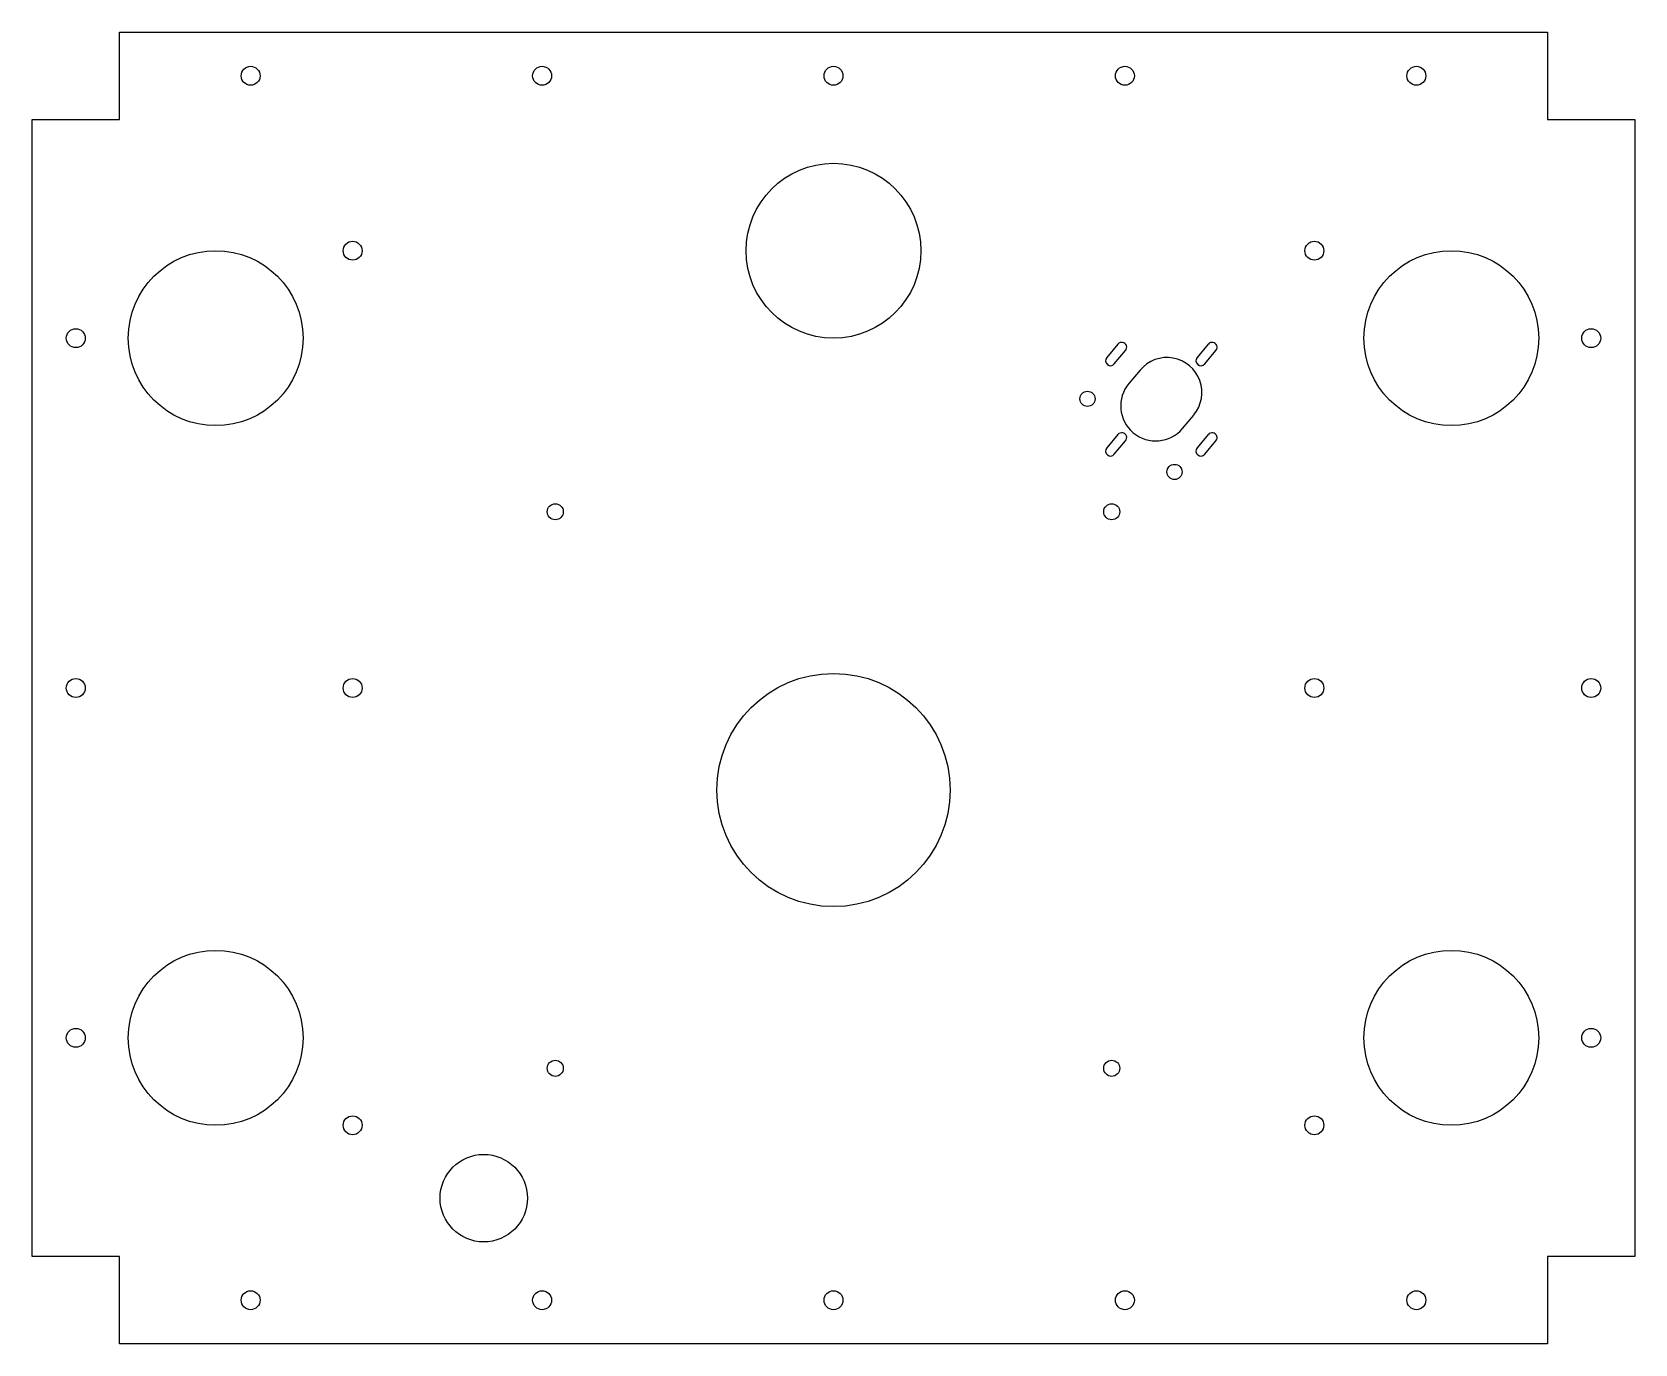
# Model space of a CAD drawing. Header units: millimetres. Extents: x -275 to 275, y -225 to 225.
import ezdxf

# ---------------------------------------------------------------- set-up
doc = ezdxf.new("R2010")
doc.units = ezdxf.units.MM
doc.layers.add('CORTE', color=1, linetype='Continuous')

msp = doc.modelspace()

# ---------------------------------------------------------------- linework, layer by layer
at = {"layer": 'CORTE'}
for p, q in [((-245, 195), (-245, 225)), ((-245, 225), (245, 225)), ((245, 225), (245, 195)), ((-275, -195), (-275, 195)), ((-275, 195), (-245, 195)), ((245, 195), (275, 195)), ((275, 195), (275, -195)), ((97.61, 117.95), (93.76, 113.35)), ((96.36, 111.17), (100.22, 115.76)), ((128.61, 117.95), (124.76, 113.35)), ((127.36, 111.17), (131.22, 115.76)), ((105.22, 109.07), (101.37, 104.47)), ((119.75, 89.05), (123.61, 93.64)), ((97.61, 86.95), (93.76, 82.35)), ((96.36, 80.17), (100.22, 84.76)), ((128.61, 86.95), (124.76, 82.35)), ((127.36, 80.17), (131.22, 84.76)), ((-245, -195), (-275, -195)), ((-245, -225), (-245, -195)), ((275, -195), (245, -195)), ((245, -195), (245, -225)), ((245, -225), (-245, -225))]:
    msp.add_line(p, q, dxfattribs=at)
for centre, radius in [((-200, 210), 3.25), ((-100, 210), 3.25), ((0, 210), 3.25), ((100, 210), 3.25), ((200, 210), 3.25), ((0, 150), 30), ((-212, 120), 30), ((-165, 150), 3.25), ((165, 150), 3.25), ((212, 120), 30), ((-260, 120), 3.25), ((260, 120), 3.25), ((87.14, 99.19), 2.6), ((117.02, 74.12), 2.6), ((-95.46, 60.46), 2.75), ((95.46, 60.46), 2.75), ((-260, 0), 3.25), ((-165, 0), 3.25), ((0, -35), 40), ((165, 0), 3.25), ((260, 0), 3.25), ((-212, -120), 30), ((212, -120), 30), ((-260, -120), 3.25), ((260, -120), 3.25), ((-95.46, -130.46), 2.75), ((95.46, -130.46), 2.75), ((-165, -150), 3.25), ((165, -150), 3.25), ((-120, -175), 15), ((-200, -210), 3.25), ((-100, -210), 3.25), ((0, -210), 3.25), ((100, -210), 3.25), ((200, -210), 3.25)]:
    msp.add_circle(centre, radius, dxfattribs=at)
for centre, radius, start, end in [((98.92, 116.86), 1.7, -40, 140), ((129.92, 116.86), 1.7, -40, 140), ((95.06, 112.26), 1.7, 140, 320), ((114.42, 101.36), 12, -40, 140), ((126.06, 112.26), 1.7, 140, 320), ((110.56, 96.76), 12, 140, 320), ((98.92, 85.86), 1.7, -40, 140), ((129.92, 85.86), 1.7, -40, 140), ((95.06, 81.26), 1.7, 140, 320), ((126.06, 81.26), 1.7, 140, 320)]:
    msp.add_arc(centre, radius, start, end, dxfattribs=at)

doc.saveas('drawing.dxf')
